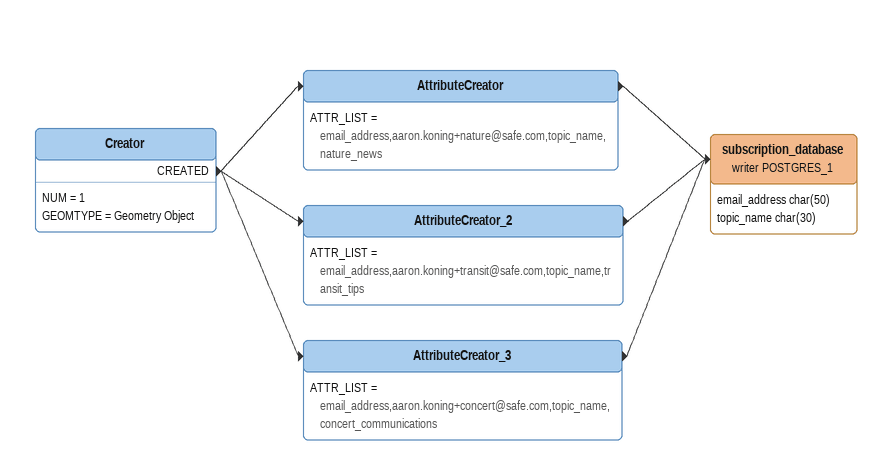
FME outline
Creator
    NUM = 1
    GEOMTYPE = Geometry Object
    CREATED -> AttributeCreator
    CREATED -> AttributeCreator_2
    CREATED -> AttributeCreator_3
AttributeCreator
    ATTR_LIST = email_address,aaron.koning+nature@safe.com,topic_name,nature_news
    -> subscription_database (writer POSTGRES_1)
AttributeCreator_2
    ATTR_LIST = email_address,aaron.koning+transit@safe.com,topic_name,transit_tips
    -> subscription_database (writer POSTGRES_1)
AttributeCreator_3
    ATTR_LIST = email_address,aaron.koning+concert@safe.com,topic_name,concert_communications
    -> subscription_database (writer POSTGRES_1)
subscription_database (writer POSTGRES_1)
    attributes: email_address char(50), topic_name char(30)
